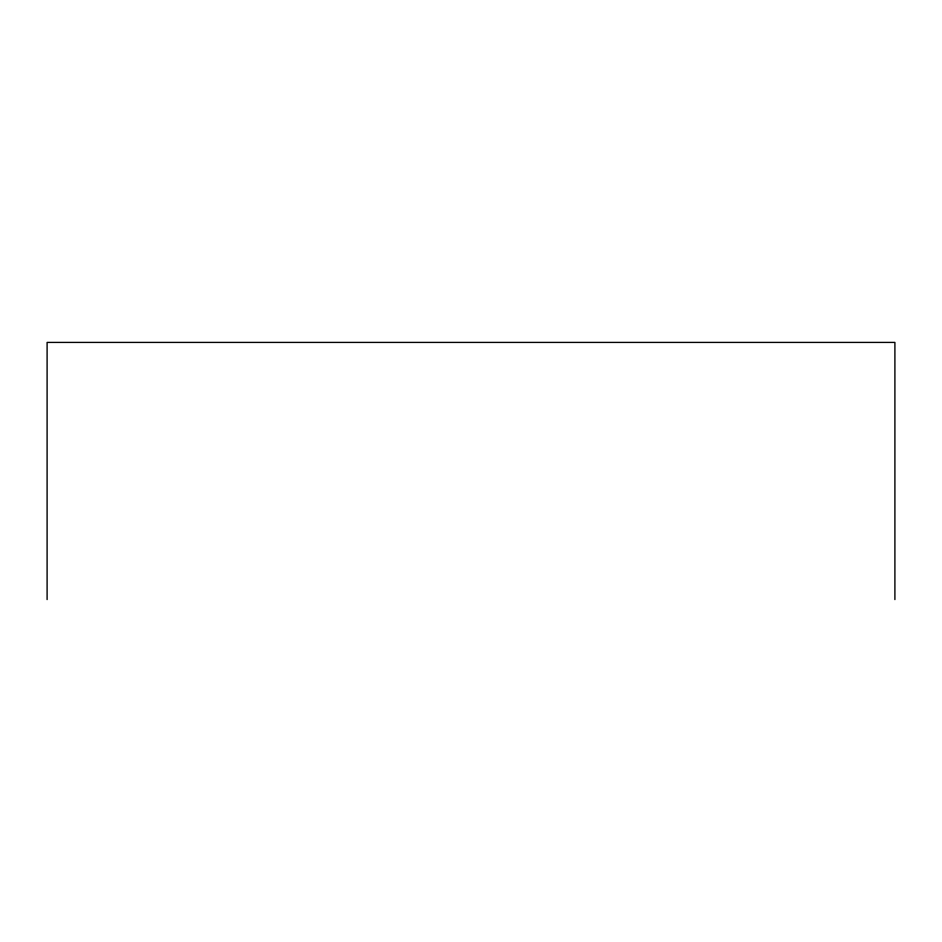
<?xml version="1.0" encoding="UTF-8"?>
<svg xmlns="http://www.w3.org/2000/svg" width="942" height="942" viewBox="0 0 942 942"><rect width="100%" height="100%" fill="white"/><g stroke="black" fill="none" stroke-linecap="round" stroke-linejoin="round"><path stroke-width="1.41" d="M894.9 599.583L894.9 342.417L47.1 342.417L47.1 599.583"/></g></svg>
